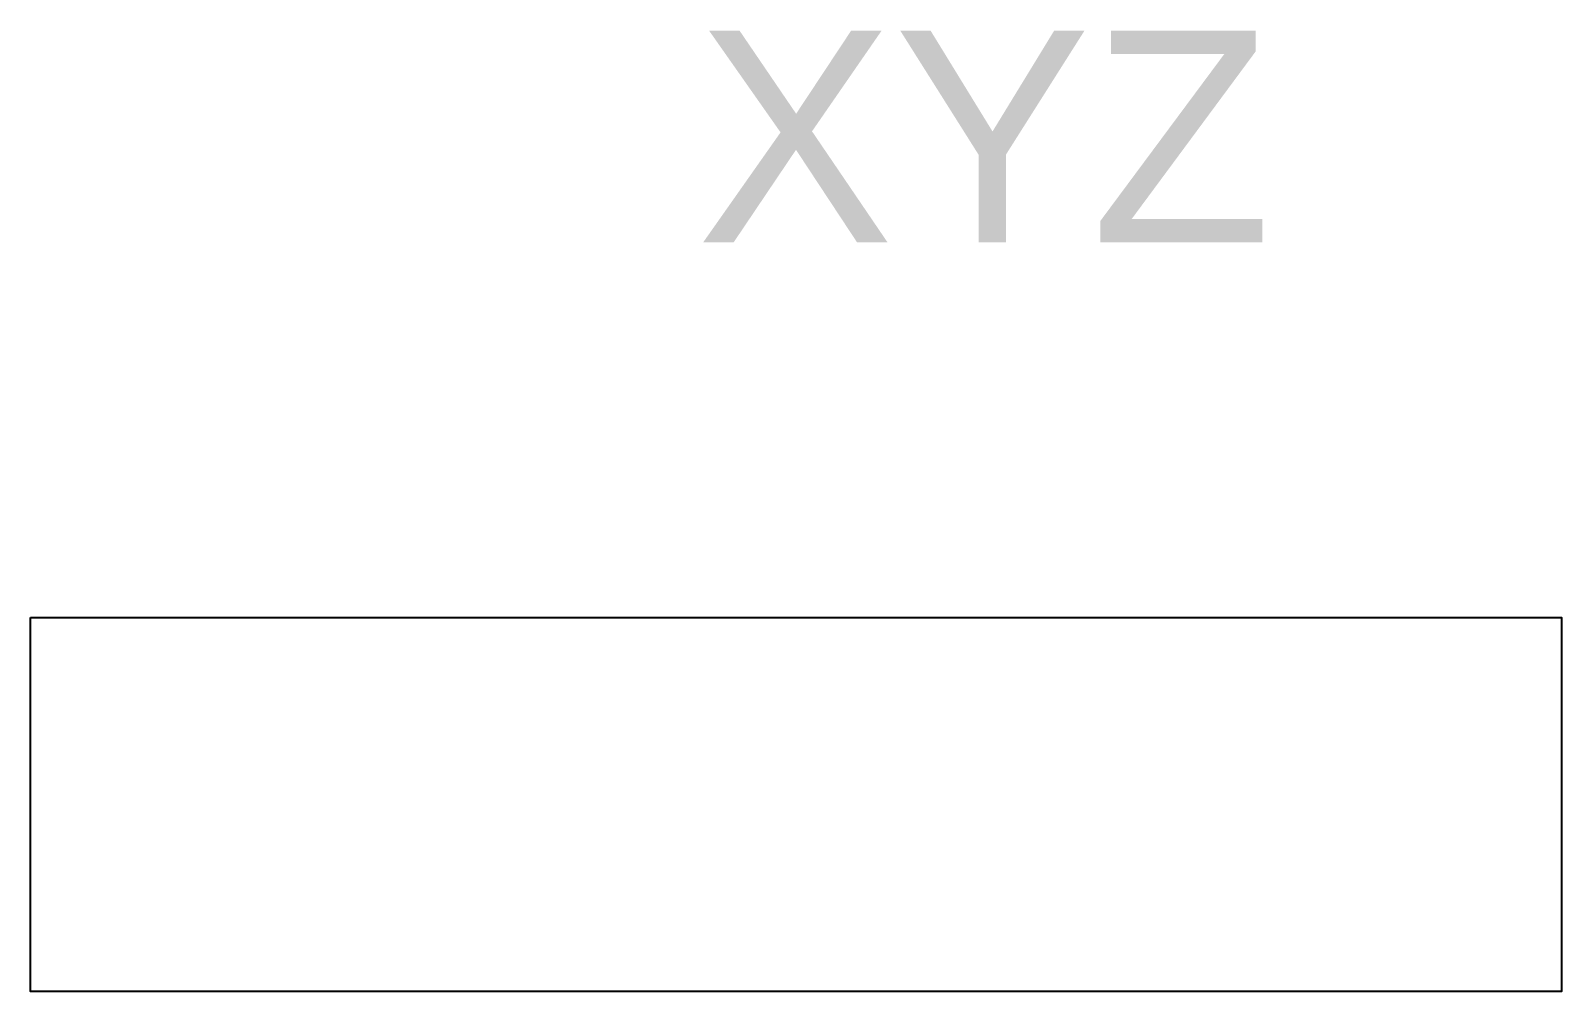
# Model space of a CAD drawing. Header units: inches. Extents: x 185 to 315, y 0 to 83.
# Drawn here: x 290.71 to 305.17, y 52.16 to 61.24 of the extents above; entities that cross this region are included whole.
import ezdxf

# ---------------------------------------------------------------- set-up
doc = ezdxf.new("R2010")
doc.units = ezdxf.units.IN
doc.header["$LTSCALE"] = 0.5
doc.header["$MEASUREMENT"] = 0
doc.linetypes.add('HIDDEN2', pattern=[0.1875, 0.125, -0.0625])
doc.layers.add('FAB DWG', color=7, linetype='CONTINUOUS', plot=False)
doc.layers.add('Lens', color=2, linetype='HIDDEN2', lineweight=13)
doc.layers.add('Nomenclature', color=51, linetype='CONTINUOUS')
doc.styles.add('LSAD_Standard', font='arial.ttf')
doc.styles.get("Standard").update_dxf_attribs({"font": 'arial.ttf'})

# ---------------------------------------------------------------- blocks, each defined once
blk = doc.blocks.new('*U67')
at = {"layer": 'FAB DWG', "color": 0, "ltscale": 0.5, "transparency": 16777216}
blk.add_lwpolyline([(-0.27, 1.714), (14.191, 1.714), (14.191, -1.816), (-0.27, -1.816)], close=True, dxfattribs=at)
at = {"layer": 'FAB DWG', "color": 0, "ltscale": 0.5, "transparency": 16777216, "style": 'LSAD_Standard'}
for tag, p in [('TOTALMA', (0, 0)), ('DRIVERMODEL', (0, -1.625))]:
    blk.add_attdef(tag, p, '', height=1.5, dxfattribs=at)
blk = doc.blocks.new('LSAD_JobTotal')
at = {"layer": 'FAB DWG', "color": 0, "ltscale": 0.5, "transparency": 16777216}
blk.add_attdef('JOBLEDCOUNT', (0, 0), '', height=2, dxfattribs=at)

msp = doc.modelspace()

# ---------------------------------------------------------------- block references
at = {"layer": 'Lens', "ltscale": 0.5, "transparency": 16777216}
msp.add_blockref('LSAD_JobTotal', (297.00395, 59.23579), dxfattribs=at).add_auto_attribs({'JOBLEDCOUNT': 'XYZ'})
at = {"layer": 'Nomenclature', "ltscale": 0.5, "transparency": 16777216}
msp.add_blockref('*U67', (290.98303, 53.9784), dxfattribs=at)

doc.saveas('drawing.dxf')
